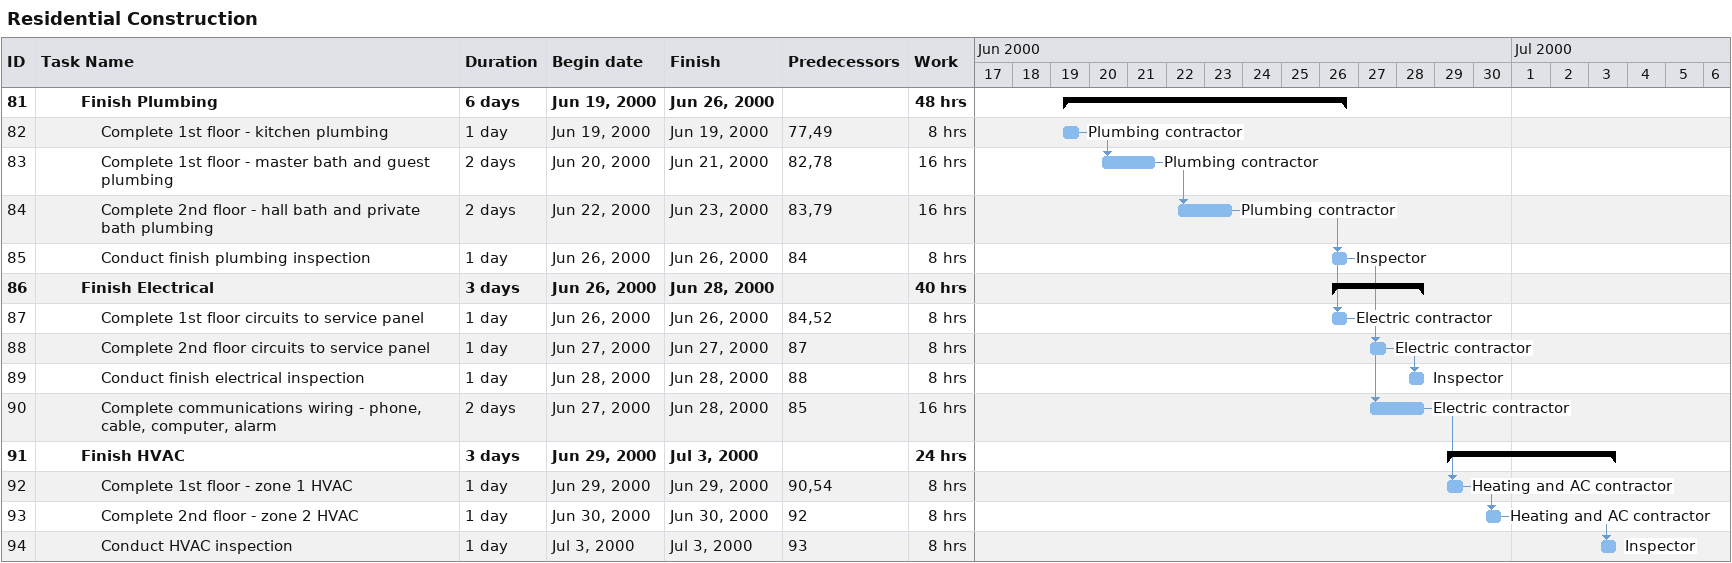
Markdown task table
Residential Construction

| ID | Level | Task | Duration | Start | Finish | Predecessors | Resources | Work (h) |
|---|---|---|---|---|---|---|---|---|
| 81 | 3 | **Finish Plumbing** | 6d | 2000-06-19 | 2000-06-26 |  |  | 48 |
| 82 | 4 | Complete 1st floor - kitchen plumbing | 1d | 2000-06-19 | 2000-06-19 | 77, 49 | Plumbing contractor | 8 |
| 83 | 4 | Complete 1st floor - master bath and guest plumbing | 2d | 2000-06-20 | 2000-06-21 | 82, 78 | Plumbing contractor | 16 |
| 84 | 4 | Complete 2nd floor - hall bath and private bath plumbing | 2d | 2000-06-22 | 2000-06-23 | 83, 79 | Plumbing contractor | 16 |
| 85 | 4 | Conduct finish plumbing inspection | 1d | 2000-06-26 | 2000-06-26 | 84 | Inspector | 8 |
| 86 | 3 | **Finish Electrical** | 3d | 2000-06-26 | 2000-06-28 |  |  | 40 |
| 87 | 4 | Complete 1st floor circuits to service panel | 1d | 2000-06-26 | 2000-06-26 | 84, 52 | Electric contractor | 8 |
| 88 | 4 | Complete 2nd floor circuits to service panel | 1d | 2000-06-27 | 2000-06-27 | 87 | Electric contractor | 8 |
| 89 | 4 | Conduct finish electrical inspection | 1d | 2000-06-28 | 2000-06-28 | 88 | Inspector | 8 |
| 90 | 4 | Complete communications wiring - phone, cable, computer, alarm | 2d | 2000-06-27 | 2000-06-28 | 85 | Electric contractor | 16 |
| 91 | 3 | **Finish HVAC** | 3d | 2000-06-29 | 2000-07-03 |  |  | 24 |
| 92 | 4 | Complete 1st floor - zone 1 HVAC | 1d | 2000-06-29 | 2000-06-29 | 90, 54 | Heating and AC contractor | 8 |
| 93 | 4 | Complete 2nd floor - zone 2 HVAC | 1d | 2000-06-30 | 2000-06-30 | 92 | Heating and AC contractor | 8 |
| 94 | 4 | Conduct HVAC inspection | 1d | 2000-07-03 | 2000-07-03 | 93 | Inspector | 8 |
